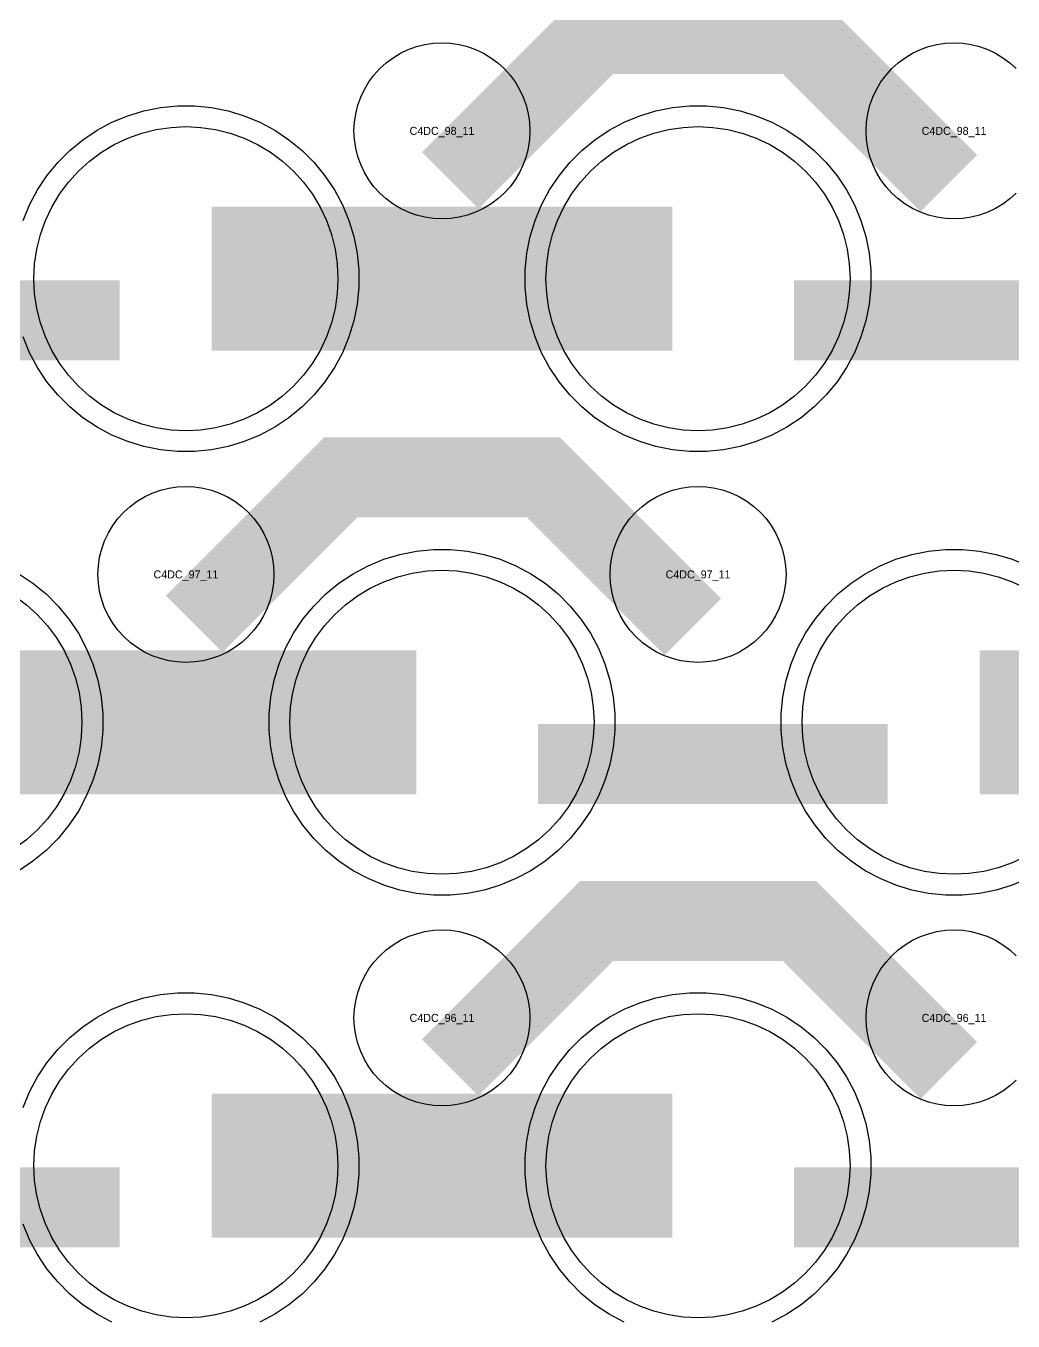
# Model space of a CAD drawing. Extents: x -11880 to 11880, y -14992 to 14992.
# Drawn here: x -8530 to -8221.5, y -1586 to -1181.3 of the extents above; entities that cross this region are included whole.
import ezdxf
from ezdxf.enums import TextEntityAlignment as Align

# ---------------------------------------------------------------- set-up
doc = ezdxf.new("R2010")
doc.units = 0
doc.header["$MEASUREMENT"] = 0
for name, color, linetype in [('GDS_775_DT_237', 138, 'CONTINUOUS'), ('RDL1_FS', 34, 'CONTINUOUS'), ('RDL_BS', 160, 'CONTINUOUS')]:
    doc.layers.add(name, color=color, linetype=linetype)

msp = doc.modelspace()

# ---------------------------------------------------------------- linework, layer by layer
at = {"layer": 'RDL1_FS'}
for points in [[(-8480, -1307.794), (-8484.657, -1307.565), (-8489.268, -1306.881), (-8493.791, -1305.749), (-8498.181, -1304.177), (-8502.395, -1302.185), (-8506.395, -1299.787), (-8510.14, -1297.009), (-8513.594, -1293.879), (-8516.724, -1290.425), (-8519.502, -1286.68), (-8521.9, -1282.68), (-8523.892, -1278.466), (-8525.464, -1274.076), (-8526.596, -1269.553), (-8527.28, -1264.942), (-8527.509, -1260.285), (-8527.28, -1255.628), (-8526.596, -1251.017), (-8525.464, -1246.494), (-8523.892, -1242.104), (-8521.9, -1237.89), (-8519.502, -1233.89), (-8516.724, -1230.145), (-8513.594, -1226.691), (-8510.14, -1223.561), (-8506.395, -1220.783), (-8502.395, -1218.385), (-8498.181, -1216.393), (-8493.791, -1214.821), (-8489.268, -1213.689), (-8484.657, -1213.005), (-8480, -1212.776), (-8475.343, -1213.005), (-8470.732, -1213.689), (-8466.209, -1214.821), (-8461.819, -1216.393), (-8457.605, -1218.385), (-8453.605, -1220.783), (-8449.86, -1223.561), (-8446.406, -1226.691), (-8443.276, -1230.145), (-8440.498, -1233.89), (-8438.1, -1237.89), (-8436.108, -1242.104), (-8434.536, -1246.494), (-8433.404, -1251.017), (-8432.72, -1255.628), (-8432.491, -1260.285), (-8432.72, -1264.942), (-8433.404, -1269.553), (-8434.536, -1274.076), (-8436.108, -1278.466), (-8438.1, -1282.68), (-8440.498, -1286.68), (-8443.276, -1290.425), (-8446.406, -1293.879), (-8449.86, -1297.009), (-8453.605, -1299.787), (-8457.605, -1302.185), (-8461.819, -1304.177), (-8466.209, -1305.749), (-8470.732, -1306.881), (-8475.343, -1307.565)], [(-8320, -1307.794), (-8324.657, -1307.565), (-8329.268, -1306.881), (-8333.791, -1305.749), (-8338.181, -1304.177), (-8342.395, -1302.185), (-8346.395, -1299.787), (-8350.14, -1297.009), (-8353.594, -1293.879), (-8356.724, -1290.425), (-8359.502, -1286.68), (-8361.9, -1282.68), (-8363.892, -1278.466), (-8365.464, -1274.076), (-8366.596, -1269.553), (-8367.28, -1264.942), (-8367.509, -1260.285), (-8367.28, -1255.628), (-8366.596, -1251.017), (-8365.464, -1246.494), (-8363.892, -1242.104), (-8361.9, -1237.89), (-8359.502, -1233.89), (-8356.724, -1230.145), (-8353.594, -1226.691), (-8350.14, -1223.561), (-8346.395, -1220.783), (-8342.395, -1218.385), (-8338.181, -1216.393), (-8333.791, -1214.821), (-8329.268, -1213.689), (-8324.657, -1213.005), (-8320, -1212.776), (-8315.343, -1213.005), (-8310.732, -1213.689), (-8306.209, -1214.821), (-8301.819, -1216.393), (-8297.605, -1218.385), (-8293.605, -1220.783), (-8289.86, -1223.561), (-8286.406, -1226.691), (-8283.276, -1230.145), (-8280.498, -1233.89), (-8278.1, -1237.89), (-8276.108, -1242.104), (-8274.536, -1246.494), (-8273.404, -1251.017), (-8272.72, -1255.628), (-8272.491, -1260.285), (-8272.72, -1264.942), (-8273.404, -1269.553), (-8274.536, -1274.076), (-8276.108, -1278.466), (-8278.1, -1282.68), (-8280.498, -1286.68), (-8283.276, -1290.425), (-8286.406, -1293.879), (-8289.86, -1297.009), (-8293.605, -1299.787), (-8297.605, -1302.185), (-8301.819, -1304.177), (-8306.209, -1305.749), (-8310.732, -1306.881), (-8315.343, -1307.565)], [(-8400, -1446.359), (-8404.657, -1446.13), (-8409.268, -1445.446), (-8413.791, -1444.314), (-8418.181, -1442.742), (-8422.395, -1440.75), (-8426.395, -1438.352), (-8430.14, -1435.574), (-8433.594, -1432.444), (-8436.724, -1428.99), (-8439.502, -1425.245), (-8441.9, -1421.245), (-8443.892, -1417.031), (-8445.464, -1412.641), (-8446.596, -1408.118), (-8447.28, -1403.507), (-8447.509, -1398.85), (-8447.28, -1394.193), (-8446.596, -1389.582), (-8445.464, -1385.059), (-8443.892, -1380.669), (-8441.9, -1376.455), (-8439.502, -1372.455), (-8436.724, -1368.71), (-8433.594, -1365.256), (-8430.14, -1362.126), (-8426.395, -1359.348), (-8422.395, -1356.95), (-8418.181, -1354.958), (-8413.791, -1353.386), (-8409.268, -1352.254), (-8404.657, -1351.57), (-8400, -1351.341), (-8395.343, -1351.57), (-8390.732, -1352.254), (-8386.209, -1353.386), (-8381.819, -1354.958), (-8377.605, -1356.95), (-8373.605, -1359.348), (-8369.86, -1362.126), (-8366.406, -1365.256), (-8363.276, -1368.71), (-8360.498, -1372.455), (-8358.1, -1376.455), (-8356.108, -1380.669), (-8354.536, -1385.059), (-8353.404, -1389.582), (-8352.72, -1394.193), (-8352.491, -1398.85), (-8352.72, -1403.507), (-8353.404, -1408.118), (-8354.536, -1412.641), (-8356.108, -1417.031), (-8358.1, -1421.245), (-8360.498, -1425.245), (-8363.276, -1428.99), (-8366.406, -1432.444), (-8369.86, -1435.574), (-8373.605, -1438.352), (-8377.605, -1440.75), (-8381.819, -1442.742), (-8386.209, -1444.314), (-8390.732, -1445.446), (-8395.343, -1446.13)], [(-8480, -1584.924), (-8484.657, -1584.695), (-8489.268, -1584.011), (-8493.791, -1582.879), (-8498.181, -1581.307), (-8502.395, -1579.315), (-8506.395, -1576.917), (-8510.14, -1574.139), (-8513.594, -1571.009), (-8516.724, -1567.555), (-8519.502, -1563.81), (-8521.9, -1559.81), (-8523.892, -1555.596), (-8525.464, -1551.206), (-8526.596, -1546.683), (-8527.28, -1542.072), (-8527.509, -1537.415), (-8527.28, -1532.758), (-8526.596, -1528.147), (-8525.464, -1523.624), (-8523.892, -1519.234), (-8521.9, -1515.02), (-8519.502, -1511.02), (-8516.724, -1507.275), (-8513.594, -1503.821), (-8510.14, -1500.691), (-8506.395, -1497.913), (-8502.395, -1495.515), (-8498.181, -1493.523), (-8493.791, -1491.951), (-8489.268, -1490.819), (-8484.657, -1490.135), (-8480, -1489.906), (-8475.343, -1490.135), (-8470.732, -1490.819), (-8466.209, -1491.951), (-8461.819, -1493.523), (-8457.605, -1495.515), (-8453.605, -1497.913), (-8449.86, -1500.691), (-8446.406, -1503.821), (-8443.276, -1507.275), (-8440.498, -1511.02), (-8438.1, -1515.02), (-8436.108, -1519.234), (-8434.536, -1523.624), (-8433.404, -1528.147), (-8432.72, -1532.758), (-8432.491, -1537.415), (-8432.72, -1542.072), (-8433.404, -1546.683), (-8434.536, -1551.206), (-8436.108, -1555.596), (-8438.1, -1559.81), (-8440.498, -1563.81), (-8443.276, -1567.555), (-8446.406, -1571.009), (-8449.86, -1574.139), (-8453.605, -1576.917), (-8457.605, -1579.315), (-8461.819, -1581.307), (-8466.209, -1582.879), (-8470.732, -1584.011), (-8475.343, -1584.695)], [(-8320, -1584.924), (-8324.657, -1584.695), (-8329.268, -1584.011), (-8333.791, -1582.879), (-8338.181, -1581.307), (-8342.395, -1579.315), (-8346.395, -1576.917), (-8350.14, -1574.139), (-8353.594, -1571.009), (-8356.724, -1567.555), (-8359.502, -1563.81), (-8361.9, -1559.81), (-8363.892, -1555.596), (-8365.464, -1551.206), (-8366.596, -1546.683), (-8367.28, -1542.072), (-8367.509, -1537.415), (-8367.28, -1532.758), (-8366.596, -1528.147), (-8365.464, -1523.624), (-8363.892, -1519.234), (-8361.9, -1515.02), (-8359.502, -1511.02), (-8356.724, -1507.275), (-8353.594, -1503.821), (-8350.14, -1500.691), (-8346.395, -1497.913), (-8342.395, -1495.515), (-8338.181, -1493.523), (-8333.791, -1491.951), (-8329.268, -1490.819), (-8324.657, -1490.135), (-8320, -1489.906), (-8315.343, -1490.135), (-8310.732, -1490.819), (-8306.209, -1491.951), (-8301.819, -1493.523), (-8297.605, -1495.515), (-8293.605, -1497.913), (-8289.86, -1500.691), (-8286.406, -1503.821), (-8283.276, -1507.275), (-8280.498, -1511.02), (-8278.1, -1515.02), (-8276.108, -1519.234), (-8274.536, -1523.624), (-8273.404, -1528.147), (-8272.72, -1532.758), (-8272.491, -1537.415), (-8272.72, -1542.072), (-8273.404, -1546.683), (-8274.536, -1551.206), (-8276.108, -1555.596), (-8278.1, -1559.81), (-8280.498, -1563.81), (-8283.276, -1567.555), (-8286.406, -1571.009), (-8289.86, -1574.139), (-8293.605, -1576.917), (-8297.605, -1579.315), (-8301.819, -1581.307), (-8306.209, -1582.879), (-8310.732, -1584.011), (-8315.343, -1584.695)]]:
    msp.add_lwpolyline(points, close=True, dxfattribs=at)
for points in [[(-8471.998, -1260.285, 45, 45, 0), (-8399.998, -1260.285, 45, 45, 0)], [(-8399.998, -1260.285, 45, 45, 0), (-8327.998, -1260.285, 45, 45, 0)], [(-8551.998, -1398.85, 45, 45, 0), (-8479.998, -1398.85, 45, 45, 0)], [(-8479.998, -1398.85, 45, 45, 0), (-8407.998, -1398.85, 45, 45, 0)], [(-8231.998, -1398.85, 45, 45, 0), (-8159.998, -1398.85, 45, 45, 0)], [(-8471.998, -1537.415, 45, 45, 0), (-8399.998, -1537.415, 45, 45, 0)], [(-8399.998, -1537.415, 45, 45, 0), (-8327.998, -1537.415, 45, 45, 0)]]:
    msp.add_lwpolyline(points, format="xyseb", dxfattribs=at)
for points in [[(-8217.605, -1440.75), (-8221.819, -1442.742), (-8226.209, -1444.314), (-8230.732, -1445.446), (-8235.343, -1446.13), (-8240, -1446.359), (-8244.657, -1446.13), (-8249.268, -1445.446), (-8253.791, -1444.314), (-8258.181, -1442.742), (-8262.395, -1440.75), (-8266.395, -1438.352), (-8270.14, -1435.574), (-8273.594, -1432.444), (-8276.724, -1428.99), (-8279.502, -1425.245), (-8281.9, -1421.245), (-8283.892, -1417.031), (-8285.464, -1412.641), (-8286.596, -1408.118), (-8287.28, -1403.507), (-8287.509, -1398.85), (-8287.28, -1394.193), (-8286.596, -1389.582), (-8285.464, -1385.059), (-8283.892, -1380.669), (-8281.9, -1376.455), (-8279.502, -1372.455), (-8276.724, -1368.71), (-8273.594, -1365.256), (-8270.14, -1362.126), (-8266.395, -1359.348), (-8262.395, -1356.95), (-8258.181, -1354.958), (-8253.791, -1353.386), (-8249.268, -1352.254), (-8244.657, -1351.57), (-8240, -1351.341), (-8235.343, -1351.57), (-8230.732, -1352.254), (-8226.209, -1353.386), (-8221.819, -1354.958), (-8217.605, -1356.95)], [(-8533.605, -1359.348), (-8529.86, -1362.126), (-8526.406, -1365.256), (-8523.276, -1368.71), (-8520.498, -1372.455), (-8518.1, -1376.455), (-8516.108, -1380.669), (-8514.536, -1385.059), (-8513.404, -1389.582), (-8512.72, -1394.193), (-8512.491, -1398.85), (-8512.72, -1403.507), (-8513.404, -1408.118), (-8514.536, -1412.641), (-8516.108, -1417.031), (-8518.1, -1421.245), (-8520.498, -1425.245), (-8523.276, -1428.99), (-8526.406, -1432.444), (-8529.86, -1435.574), (-8533.605, -1438.352)]]:
    msp.add_lwpolyline(points, dxfattribs=at)
at = {"layer": 'RDL_BS'}
for points in [[(-8397.438, -1229.599, 25, 25, 0), (-8351.623, -1183.784, 25, 25, 0), (-8318.07, -1183.784, 25, 25, 0)], [(-8241.599, -1230.498, 25, 25, 0), (-8288.313, -1183.784, 25, 25, 0), (-8318.071, -1183.784, 25, 25, 0)], [(-8609.984, -1273.298, 25, 25, 0), (-8500.719, -1273.298, 25, 25, 0)], [(-8289.984, -1273.298, 25, 25, 0), (-8180.719, -1273.298, 25, 25, 0)], [(-8477.438, -1368.164, 25, 25, 0), (-8431.623, -1322.349, 25, 25, 0), (-8398.07, -1322.349, 25, 25, 0)], [(-8321.599, -1369.063, 25, 25, 0), (-8368.313, -1322.349, 25, 25, 0), (-8398.071, -1322.349, 25, 25, 0)], [(-8369.984, -1411.863, 25, 25, 0), (-8260.719, -1411.863, 25, 25, 0)], [(-8397.438, -1506.729, 25, 25, 0), (-8351.623, -1460.914, 25, 25, 0), (-8318.07, -1460.914, 25, 25, 0)], [(-8241.599, -1507.628, 25, 25, 0), (-8288.313, -1460.914, 25, 25, 0), (-8318.071, -1460.914, 25, 25, 0)], [(-8609.984, -1550.428, 25, 25, 0), (-8500.719, -1550.428, 25, 25, 0)], [(-8289.984, -1550.428, 25, 25, 0), (-8180.719, -1550.428, 25, 25, 0)]]:
    msp.add_lwpolyline(points, format="xyseb", dxfattribs=at)
for points in [[(-8400, -1241.591), (-8402.693, -1241.459), (-8405.365, -1241.063), (-8407.984, -1240.406), (-8410.519, -1239.499), (-8412.956, -1238.347), (-8415.28, -1236.954), (-8417.443, -1235.351), (-8419.442, -1233.539), (-8421.254, -1231.54), (-8422.857, -1229.377), (-8424.25, -1227.053), (-8425.402, -1224.616), (-8426.309, -1222.081), (-8426.966, -1219.462), (-8427.362, -1216.79), (-8427.494, -1214.097), (-8427.362, -1211.404), (-8426.966, -1208.732), (-8426.309, -1206.113), (-8425.402, -1203.578), (-8424.25, -1201.141), (-8422.857, -1198.817), (-8421.254, -1196.654), (-8419.442, -1194.655), (-8417.443, -1192.843), (-8415.28, -1191.24), (-8412.956, -1189.847), (-8410.519, -1188.695), (-8407.984, -1187.788), (-8405.365, -1187.131), (-8402.693, -1186.735), (-8400, -1186.603), (-8397.307, -1186.735), (-8394.635, -1187.131), (-8392.016, -1187.788), (-8389.481, -1188.695), (-8387.044, -1189.847), (-8384.72, -1191.24), (-8382.557, -1192.843), (-8380.558, -1194.655), (-8378.746, -1196.654), (-8377.143, -1198.817), (-8375.75, -1201.141), (-8374.598, -1203.578), (-8373.691, -1206.113), (-8373.034, -1208.732), (-8372.638, -1211.404), (-8372.506, -1214.097), (-8372.638, -1216.79), (-8373.034, -1219.462), (-8373.691, -1222.081), (-8374.598, -1224.616), (-8375.75, -1227.053), (-8377.143, -1229.377), (-8378.746, -1231.54), (-8380.558, -1233.539), (-8382.557, -1235.351), (-8384.72, -1236.954), (-8387.044, -1238.347), (-8389.481, -1239.499), (-8392.016, -1240.406), (-8394.635, -1241.063), (-8397.307, -1241.459)], [(-8322.644, -1314.285), (-8327.938, -1313.768), (-8333.165, -1312.722), (-8338.205, -1311.191), (-8343.115, -1309.16), (-8347.777, -1306.668), (-8352.191, -1303.721), (-8356.292, -1300.359), (-8360.074, -1296.577), (-8363.436, -1292.476), (-8366.383, -1288.062), (-8368.875, -1283.4), (-8370.906, -1278.49), (-8372.437, -1273.45), (-8373.483, -1268.223), (-8374, -1262.929), (-8374, -1257.641), (-8373.483, -1252.347), (-8372.437, -1247.12), (-8370.906, -1242.08), (-8368.875, -1237.17), (-8366.383, -1232.508), (-8363.436, -1228.094), (-8360.074, -1223.993), (-8356.292, -1220.211), (-8352.191, -1216.849), (-8347.777, -1213.902), (-8343.115, -1211.41), (-8338.205, -1209.379), (-8333.165, -1207.848), (-8327.938, -1206.802), (-8322.644, -1206.285), (-8317.356, -1206.285), (-8312.062, -1206.802), (-8306.835, -1207.848), (-8301.795, -1209.379), (-8296.885, -1211.41), (-8292.223, -1213.902), (-8287.809, -1216.849), (-8283.708, -1220.211), (-8279.926, -1223.993), (-8276.564, -1228.094), (-8273.617, -1232.508), (-8271.125, -1237.17), (-8269.094, -1242.08), (-8267.563, -1247.12), (-8266.517, -1252.347), (-8266, -1257.641), (-8266, -1262.929), (-8266.517, -1268.223), (-8267.563, -1273.45), (-8269.094, -1278.49), (-8271.125, -1283.4), (-8273.617, -1288.062), (-8276.564, -1292.476), (-8279.926, -1296.577), (-8283.708, -1300.359), (-8287.809, -1303.721), (-8292.223, -1306.668), (-8296.885, -1309.16), (-8301.795, -1311.191), (-8306.835, -1312.722), (-8312.062, -1313.768), (-8317.356, -1314.285)], [(-8480, -1380.156), (-8482.693, -1380.024), (-8485.365, -1379.628), (-8487.984, -1378.971), (-8490.519, -1378.064), (-8492.956, -1376.912), (-8495.28, -1375.519), (-8497.443, -1373.916), (-8499.442, -1372.104), (-8501.254, -1370.105), (-8502.857, -1367.942), (-8504.25, -1365.618), (-8505.402, -1363.181), (-8506.309, -1360.646), (-8506.966, -1358.027), (-8507.362, -1355.355), (-8507.494, -1352.662), (-8507.362, -1349.969), (-8506.966, -1347.297), (-8506.309, -1344.678), (-8505.402, -1342.143), (-8504.25, -1339.706), (-8502.857, -1337.382), (-8501.254, -1335.219), (-8499.442, -1333.22), (-8497.443, -1331.408), (-8495.28, -1329.805), (-8492.956, -1328.412), (-8490.519, -1327.26), (-8487.984, -1326.353), (-8485.365, -1325.696), (-8482.693, -1325.3), (-8480, -1325.168), (-8477.307, -1325.3), (-8474.635, -1325.696), (-8472.016, -1326.353), (-8469.481, -1327.26), (-8467.044, -1328.412), (-8464.72, -1329.805), (-8462.557, -1331.408), (-8460.558, -1333.22), (-8458.746, -1335.219), (-8457.143, -1337.382), (-8455.75, -1339.706), (-8454.598, -1342.143), (-8453.691, -1344.678), (-8453.034, -1347.297), (-8452.638, -1349.969), (-8452.506, -1352.662), (-8452.638, -1355.355), (-8453.034, -1358.027), (-8453.691, -1360.646), (-8454.598, -1363.181), (-8455.75, -1365.618), (-8457.143, -1367.942), (-8458.746, -1370.105), (-8460.558, -1372.104), (-8462.557, -1373.916), (-8464.72, -1375.519), (-8467.044, -1376.912), (-8469.481, -1378.064), (-8472.016, -1378.971), (-8474.635, -1379.628), (-8477.307, -1380.024)], [(-8320, -1380.156), (-8322.693, -1380.024), (-8325.365, -1379.628), (-8327.984, -1378.971), (-8330.519, -1378.064), (-8332.956, -1376.912), (-8335.28, -1375.519), (-8337.443, -1373.916), (-8339.442, -1372.104), (-8341.254, -1370.105), (-8342.857, -1367.942), (-8344.25, -1365.618), (-8345.402, -1363.181), (-8346.309, -1360.646), (-8346.966, -1358.027), (-8347.362, -1355.355), (-8347.494, -1352.662), (-8347.362, -1349.969), (-8346.966, -1347.297), (-8346.309, -1344.678), (-8345.402, -1342.143), (-8344.25, -1339.706), (-8342.857, -1337.382), (-8341.254, -1335.219), (-8339.442, -1333.22), (-8337.443, -1331.408), (-8335.28, -1329.805), (-8332.956, -1328.412), (-8330.519, -1327.26), (-8327.984, -1326.353), (-8325.365, -1325.696), (-8322.693, -1325.3), (-8320, -1325.168), (-8317.307, -1325.3), (-8314.635, -1325.696), (-8312.016, -1326.353), (-8309.481, -1327.26), (-8307.044, -1328.412), (-8304.72, -1329.805), (-8302.557, -1331.408), (-8300.558, -1333.22), (-8298.746, -1335.219), (-8297.143, -1337.382), (-8295.75, -1339.706), (-8294.598, -1342.143), (-8293.691, -1344.678), (-8293.034, -1347.297), (-8292.638, -1349.969), (-8292.506, -1352.662), (-8292.638, -1355.355), (-8293.034, -1358.027), (-8293.691, -1360.646), (-8294.598, -1363.181), (-8295.75, -1365.618), (-8297.143, -1367.942), (-8298.746, -1370.105), (-8300.558, -1372.104), (-8302.557, -1373.916), (-8304.72, -1375.519), (-8307.044, -1376.912), (-8309.481, -1378.064), (-8312.016, -1378.971), (-8314.635, -1379.628), (-8317.307, -1380.024)], [(-8402.644, -1452.85), (-8407.938, -1452.333), (-8413.165, -1451.287), (-8418.205, -1449.756), (-8423.115, -1447.725), (-8427.777, -1445.233), (-8432.191, -1442.286), (-8436.292, -1438.924), (-8440.074, -1435.142), (-8443.436, -1431.041), (-8446.383, -1426.627), (-8448.875, -1421.965), (-8450.906, -1417.055), (-8452.437, -1412.015), (-8453.483, -1406.788), (-8454, -1401.494), (-8454, -1396.206), (-8453.483, -1390.912), (-8452.437, -1385.685), (-8450.906, -1380.645), (-8448.875, -1375.735), (-8446.383, -1371.073), (-8443.436, -1366.659), (-8440.074, -1362.558), (-8436.292, -1358.776), (-8432.191, -1355.414), (-8427.777, -1352.467), (-8423.115, -1349.975), (-8418.205, -1347.944), (-8413.165, -1346.413), (-8407.938, -1345.367), (-8402.644, -1344.85), (-8397.356, -1344.85), (-8392.062, -1345.367), (-8386.835, -1346.413), (-8381.795, -1347.944), (-8376.885, -1349.975), (-8372.223, -1352.467), (-8367.809, -1355.414), (-8363.708, -1358.776), (-8359.926, -1362.558), (-8356.564, -1366.659), (-8353.617, -1371.073), (-8351.125, -1375.735), (-8349.094, -1380.645), (-8347.563, -1385.685), (-8346.517, -1390.912), (-8346, -1396.206), (-8346, -1401.494), (-8346.517, -1406.788), (-8347.563, -1412.015), (-8349.094, -1417.055), (-8351.125, -1421.965), (-8353.617, -1426.627), (-8356.564, -1431.041), (-8359.926, -1435.142), (-8363.708, -1438.924), (-8367.809, -1442.286), (-8372.223, -1445.233), (-8376.885, -1447.725), (-8381.795, -1449.756), (-8386.835, -1451.287), (-8392.062, -1452.333), (-8397.356, -1452.85)], [(-8400, -1518.721), (-8402.693, -1518.589), (-8405.365, -1518.193), (-8407.984, -1517.536), (-8410.519, -1516.629), (-8412.956, -1515.477), (-8415.28, -1514.084), (-8417.443, -1512.481), (-8419.442, -1510.669), (-8421.254, -1508.67), (-8422.857, -1506.507), (-8424.25, -1504.183), (-8425.402, -1501.746), (-8426.309, -1499.211), (-8426.966, -1496.592), (-8427.362, -1493.92), (-8427.494, -1491.227), (-8427.362, -1488.534), (-8426.966, -1485.862), (-8426.309, -1483.243), (-8425.402, -1480.708), (-8424.25, -1478.271), (-8422.857, -1475.947), (-8421.254, -1473.784), (-8419.442, -1471.785), (-8417.443, -1469.973), (-8415.28, -1468.37), (-8412.956, -1466.977), (-8410.519, -1465.825), (-8407.984, -1464.918), (-8405.365, -1464.261), (-8402.693, -1463.865), (-8400, -1463.733), (-8397.307, -1463.865), (-8394.635, -1464.261), (-8392.016, -1464.918), (-8389.481, -1465.825), (-8387.044, -1466.977), (-8384.72, -1468.37), (-8382.557, -1469.973), (-8380.558, -1471.785), (-8378.746, -1473.784), (-8377.143, -1475.947), (-8375.75, -1478.271), (-8374.598, -1480.708), (-8373.691, -1483.243), (-8373.034, -1485.862), (-8372.638, -1488.534), (-8372.506, -1491.227), (-8372.638, -1493.92), (-8373.034, -1496.592), (-8373.691, -1499.211), (-8374.598, -1501.746), (-8375.75, -1504.183), (-8377.143, -1506.507), (-8378.746, -1508.67), (-8380.558, -1510.669), (-8382.557, -1512.481), (-8384.72, -1514.084), (-8387.044, -1515.477), (-8389.481, -1516.629), (-8392.016, -1517.536), (-8394.635, -1518.193), (-8397.307, -1518.589)]]:
    msp.add_lwpolyline(points, close=True, dxfattribs=at)
for points in [[(-8220.558, -1233.539), (-8222.557, -1235.351), (-8224.72, -1236.954), (-8227.044, -1238.347), (-8229.481, -1239.499), (-8232.016, -1240.406), (-8234.635, -1241.063), (-8237.307, -1241.459), (-8240, -1241.591), (-8242.693, -1241.459), (-8245.365, -1241.063), (-8247.984, -1240.406), (-8250.519, -1239.499), (-8252.956, -1238.347), (-8255.28, -1236.954), (-8257.443, -1235.351), (-8259.442, -1233.539), (-8261.254, -1231.54), (-8262.857, -1229.377), (-8264.25, -1227.053), (-8265.402, -1224.616), (-8266.309, -1222.081), (-8266.966, -1219.462), (-8267.362, -1216.79), (-8267.494, -1214.097), (-8267.362, -1211.404), (-8266.966, -1208.732), (-8266.309, -1206.113), (-8265.402, -1203.578), (-8264.25, -1201.141), (-8262.857, -1198.817), (-8261.254, -1196.654), (-8259.442, -1194.655), (-8257.443, -1192.843), (-8255.28, -1191.24), (-8252.956, -1189.847), (-8250.519, -1188.695), (-8247.984, -1187.788), (-8245.365, -1187.131), (-8242.693, -1186.735), (-8240, -1186.603), (-8237.307, -1186.735), (-8234.635, -1187.131), (-8232.016, -1187.788), (-8229.481, -1188.695), (-8227.044, -1189.847), (-8224.72, -1191.24), (-8222.557, -1192.843), (-8220.558, -1194.655)], [(-8530.906, -1242.08), (-8528.875, -1237.17), (-8526.383, -1232.508), (-8523.436, -1228.094), (-8520.074, -1223.993), (-8516.292, -1220.211), (-8512.191, -1216.849), (-8507.777, -1213.902), (-8503.115, -1211.41), (-8498.205, -1209.379), (-8493.165, -1207.848), (-8487.938, -1206.802), (-8482.644, -1206.285), (-8477.356, -1206.285), (-8472.062, -1206.802), (-8466.835, -1207.848), (-8461.795, -1209.379), (-8456.885, -1211.41), (-8452.223, -1213.902), (-8447.809, -1216.849), (-8443.708, -1220.211), (-8439.926, -1223.993), (-8436.564, -1228.094), (-8433.617, -1232.508), (-8431.125, -1237.17), (-8429.094, -1242.08), (-8427.563, -1247.12), (-8426.517, -1252.347), (-8426, -1257.641), (-8426, -1262.929), (-8426.517, -1268.223), (-8427.563, -1273.45), (-8429.094, -1278.49), (-8431.125, -1283.4), (-8433.617, -1288.062), (-8436.564, -1292.476), (-8439.926, -1296.577), (-8443.708, -1300.359), (-8447.809, -1303.721), (-8452.223, -1306.668), (-8456.885, -1309.16), (-8461.795, -1311.191), (-8466.835, -1312.722), (-8472.062, -1313.768), (-8477.356, -1314.285), (-8482.644, -1314.285), (-8487.938, -1313.768), (-8493.165, -1312.722), (-8498.205, -1311.191), (-8503.115, -1309.16), (-8507.777, -1306.668), (-8512.191, -1303.721), (-8516.292, -1300.359), (-8520.074, -1296.577), (-8523.436, -1292.476), (-8526.383, -1288.062), (-8528.875, -1283.4), (-8530.906, -1278.49)], [(-8216.885, -1447.725), (-8221.795, -1449.756), (-8226.835, -1451.287), (-8232.062, -1452.333), (-8237.356, -1452.85), (-8242.644, -1452.85), (-8247.938, -1452.333), (-8253.165, -1451.287), (-8258.205, -1449.756), (-8263.115, -1447.725), (-8267.777, -1445.233), (-8272.191, -1442.286), (-8276.292, -1438.924), (-8280.074, -1435.142), (-8283.436, -1431.041), (-8286.383, -1426.627), (-8288.875, -1421.965), (-8290.906, -1417.055), (-8292.437, -1412.015), (-8293.483, -1406.788), (-8294, -1401.494), (-8294, -1396.206), (-8293.483, -1390.912), (-8292.437, -1385.685), (-8290.906, -1380.645), (-8288.875, -1375.735), (-8286.383, -1371.073), (-8283.436, -1366.659), (-8280.074, -1362.558), (-8276.292, -1358.776), (-8272.191, -1355.414), (-8267.777, -1352.467), (-8263.115, -1349.975), (-8258.205, -1347.944), (-8253.165, -1346.413), (-8247.938, -1345.367), (-8242.644, -1344.85), (-8237.356, -1344.85), (-8232.062, -1345.367), (-8226.835, -1346.413), (-8221.795, -1347.944), (-8216.885, -1349.975)], [(-8532.223, -1352.467), (-8527.809, -1355.414), (-8523.708, -1358.776), (-8519.926, -1362.558), (-8516.564, -1366.659), (-8513.617, -1371.073), (-8511.125, -1375.735), (-8509.094, -1380.645), (-8507.563, -1385.685), (-8506.517, -1390.912), (-8506, -1396.206), (-8506, -1401.494), (-8506.517, -1406.788), (-8507.563, -1412.015), (-8509.094, -1417.055), (-8511.125, -1421.965), (-8513.617, -1426.627), (-8516.564, -1431.041), (-8519.926, -1435.142), (-8523.708, -1438.924), (-8527.809, -1442.286), (-8532.223, -1445.233)], [(-8220.558, -1510.669), (-8222.557, -1512.481), (-8224.72, -1514.084), (-8227.044, -1515.477), (-8229.481, -1516.629), (-8232.016, -1517.536), (-8234.635, -1518.193), (-8237.307, -1518.589), (-8240, -1518.721), (-8242.693, -1518.589), (-8245.365, -1518.193), (-8247.984, -1517.536), (-8250.519, -1516.629), (-8252.956, -1515.477), (-8255.28, -1514.084), (-8257.443, -1512.481), (-8259.442, -1510.669), (-8261.254, -1508.67), (-8262.857, -1506.507), (-8264.25, -1504.183), (-8265.402, -1501.746), (-8266.309, -1499.211), (-8266.966, -1496.592), (-8267.362, -1493.92), (-8267.494, -1491.227), (-8267.362, -1488.534), (-8266.966, -1485.862), (-8266.309, -1483.243), (-8265.402, -1480.708), (-8264.25, -1478.271), (-8262.857, -1475.947), (-8261.254, -1473.784), (-8259.442, -1471.785), (-8257.443, -1469.973), (-8255.28, -1468.37), (-8252.956, -1466.977), (-8250.519, -1465.825), (-8247.984, -1464.918), (-8245.365, -1464.261), (-8242.693, -1463.865), (-8240, -1463.733), (-8237.307, -1463.865), (-8234.635, -1464.261), (-8232.016, -1464.918), (-8229.481, -1465.825), (-8227.044, -1466.977), (-8224.72, -1468.37), (-8222.557, -1469.973), (-8220.558, -1471.785)], [(-8530.906, -1519.21), (-8528.875, -1514.3), (-8526.383, -1509.638), (-8523.436, -1505.224), (-8520.074, -1501.123), (-8516.292, -1497.341), (-8512.191, -1493.979), (-8507.777, -1491.032), (-8503.115, -1488.54), (-8498.205, -1486.509), (-8493.165, -1484.978), (-8487.938, -1483.932), (-8482.644, -1483.415), (-8477.356, -1483.415), (-8472.062, -1483.932), (-8466.835, -1484.978), (-8461.795, -1486.509), (-8456.885, -1488.54), (-8452.223, -1491.032), (-8447.809, -1493.979), (-8443.708, -1497.341), (-8439.926, -1501.123), (-8436.564, -1505.224), (-8433.617, -1509.638), (-8431.125, -1514.3), (-8429.094, -1519.21), (-8427.563, -1524.25), (-8426.517, -1529.477), (-8426, -1534.771), (-8426, -1540.059), (-8426.517, -1545.353), (-8427.563, -1550.58), (-8429.094, -1555.62), (-8431.125, -1560.53), (-8433.617, -1565.192), (-8436.564, -1569.606), (-8439.926, -1573.707), (-8443.708, -1577.489), (-8447.809, -1580.851), (-8452.223, -1583.798), (-8456.885, -1586.29)], [(-8343.115, -1586.29), (-8347.777, -1583.798), (-8352.191, -1580.851), (-8356.292, -1577.489), (-8360.074, -1573.707), (-8363.436, -1569.606), (-8366.383, -1565.192), (-8368.875, -1560.53), (-8370.906, -1555.62), (-8372.437, -1550.58), (-8373.483, -1545.353), (-8374, -1540.059), (-8374, -1534.771), (-8373.483, -1529.477), (-8372.437, -1524.25), (-8370.906, -1519.21), (-8368.875, -1514.3), (-8366.383, -1509.638), (-8363.436, -1505.224), (-8360.074, -1501.123), (-8356.292, -1497.341), (-8352.191, -1493.979), (-8347.777, -1491.032), (-8343.115, -1488.54), (-8338.205, -1486.509), (-8333.165, -1484.978), (-8327.938, -1483.932), (-8322.644, -1483.415), (-8317.356, -1483.415), (-8312.062, -1483.932), (-8306.835, -1484.978), (-8301.795, -1486.509), (-8296.885, -1488.54), (-8292.223, -1491.032), (-8287.809, -1493.979), (-8283.708, -1497.341), (-8279.926, -1501.123), (-8276.564, -1505.224), (-8273.617, -1509.638), (-8271.125, -1514.3), (-8269.094, -1519.21), (-8267.563, -1524.25), (-8266.517, -1529.477), (-8266, -1534.771), (-8266, -1540.059), (-8266.517, -1545.353), (-8267.563, -1550.58), (-8269.094, -1555.62), (-8271.125, -1560.53), (-8273.617, -1565.192), (-8276.564, -1569.606), (-8279.926, -1573.707), (-8283.708, -1577.489), (-8287.809, -1580.851), (-8292.223, -1583.798), (-8296.885, -1586.29)], [(-8503.115, -1586.29), (-8507.777, -1583.798), (-8512.191, -1580.851), (-8516.292, -1577.489), (-8520.074, -1573.707), (-8523.436, -1569.606), (-8526.383, -1565.192), (-8528.875, -1560.53), (-8530.906, -1555.62)]]:
    msp.add_lwpolyline(points, dxfattribs=at)

# ---------------------------------------------------------------- texts
at = {"layer": 'GDS_775_DT_237'}
for s, p in [('C4DC_98_11', (-8400, -1214.097)), ('C4DC_98_11', (-8400, -1214.097)), ('C4DC_98_11', (-8240, -1214.097)), ('C4DC_98_11', (-8240, -1214.097)), ('C4DC_97_11', (-8480, -1352.662)), ('C4DC_97_11', (-8480, -1352.662)), ('C4DC_97_11', (-8320, -1352.662)), ('C4DC_97_11', (-8320, -1352.662)), ('C4DC_96_11', (-8400, -1491.227)), ('C4DC_96_11', (-8400, -1491.227)), ('C4DC_96_11', (-8240, -1491.227)), ('C4DC_96_11', (-8240, -1491.227))]:
    msp.add_text(s, height=2.5, dxfattribs=at).set_placement(p, align=Align.MIDDLE_CENTER)

doc.saveas('drawing.dxf')
